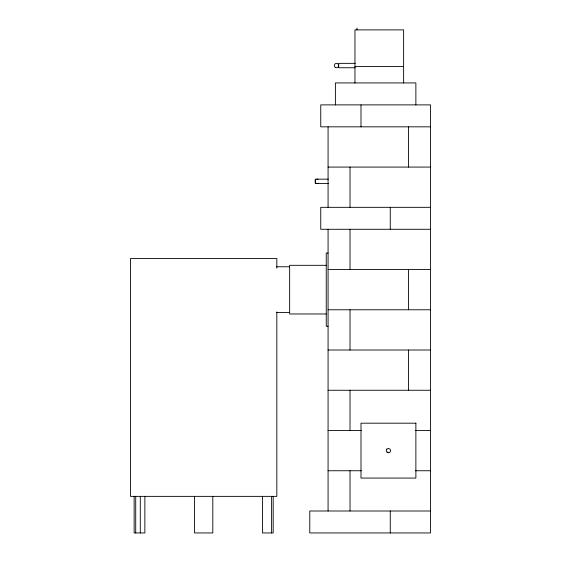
<?xml version="1.0" encoding="UTF-8"?>
<svg xmlns="http://www.w3.org/2000/svg" width="561" height="561" viewBox="0 0 561 561"><rect width="100%" height="100%" fill="white"/><g stroke="black" fill="none" stroke-linecap="round" stroke-linejoin="round"><path stroke-width="0.84" d="M355.232 63.358L338.683 63.358L338.683 67.748L355.232 67.748M354.959 66.464L403.618 66.464M430.511 126.835L320.752 126.835L320.752 104.886L430.511 104.886L430.511 532.95L309.777 532.95L309.777 511.001L430.511 511.001M328.073 167.08L430.511 167.08M328.332 179.155L315.261 179.155L315.261 183.545L328.332 183.545M430.511 207.325L320.752 207.325L320.752 229.281L430.511 229.281M328.073 253.06L326.243 253.06L326.243 326.236L328.073 326.236M326.243 265.318L289.651 265.318L289.651 313.978L326.243 313.978M276.468 266.777L289.532 266.777M328.073 269.525L430.511 269.525M328.073 309.77L430.511 309.77M276.468 312.512L289.532 312.512M328.073 350.015L430.511 350.015M328.073 390.26L430.511 390.26M328.073 430.504L361.396 430.504M415.315 430.504L430.511 430.504M328.073 470.749L361.396 470.749M415.315 470.749L430.511 470.749M415.876 104.886L415.876 82.93L335.387 82.93L335.387 104.886M408.562 126.835L408.562 167.08M408.562 269.525L408.562 309.77M408.562 350.015L408.562 390.26M403.618 83.021L403.618 29.88L354.959 29.88L354.959 83.021M390.267 207.325L390.267 229.281M390.267 511.001L390.267 532.95M360.996 104.886L360.996 126.835M356.971 28.05L356.971 29.88M350.022 167.08L350.022 207.325M350.022 229.281L350.022 269.525M350.022 309.77L350.022 350.015M350.022 390.26L350.022 430.504M350.022 470.749L350.022 511.001M328.073 126.835L328.073 207.325M328.073 229.281L328.073 511.001M276.832 268.165L276.832 258.551L130.489 258.551L130.489 496.366L276.832 496.366L276.832 311.881M273.186 496.366L273.186 532.95L262.457 532.95L262.457 496.366M271.608 496.366L271.608 532.95M212.808 496.366L212.808 532.95L194.513 532.95L194.513 496.366M144.864 496.366L144.864 532.95L134.135 532.95L134.135 496.366M140.292 496.366L140.292 532.95M135.72 496.366L135.72 532.95M318.557 183.251A2.195 2.195 0 0 1 316.362 183.251M315.555 182.444A2.195 2.195 0 0 1 315.555 180.249M316.888 179.225A2.195 2.195 0 0 1 318.031 179.225M388.058 452.04A1.466 1.466 0 0 1 387.707 451.9M386.887 449.081L386.241 450.63L386.887 452.18L388.436 452.825L389.993 452.18L390.631 450.63L389.993 449.081L388.436 448.435L386.887 449.081M415.876 423.19L360.996 423.19L360.996 478.07L415.876 478.07L415.876 423.19M335.387 67.453A2.195 2.195 0 0 0 338.683 65.553A2.195 2.195 0 0 0 335.387 63.652A2.195 2.195 0 0 0 335.387 67.453"/></g></svg>
